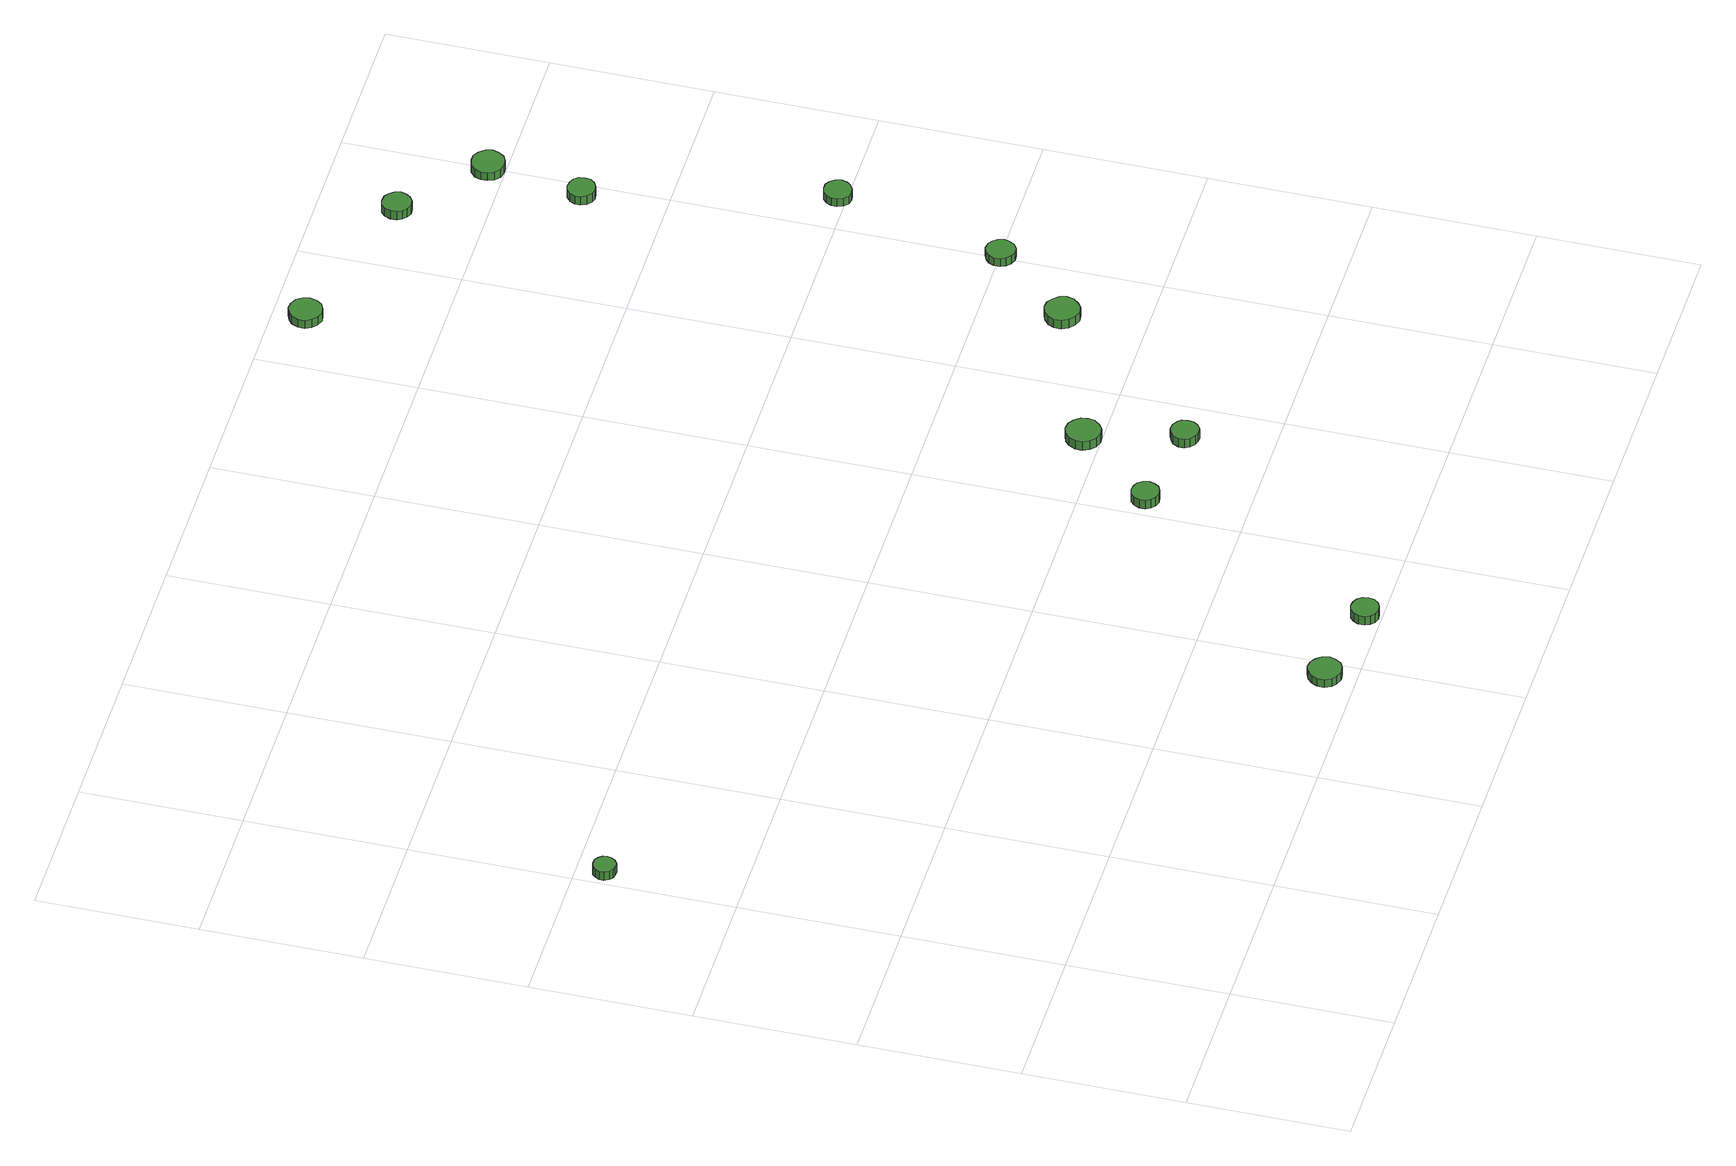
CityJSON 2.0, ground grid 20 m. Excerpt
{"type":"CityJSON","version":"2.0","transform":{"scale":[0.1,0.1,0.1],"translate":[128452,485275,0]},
"CityObjects":{
"tree1":{"type":"SolitaryVegetationObject","attributes":{"function":"something"},"geometry":[{"type":"MultiSurface","lod":"1","boundaries":[[[0,1,2,3,4,5,6,7,8,9,10,11,12,13,14]],[[15,16,17,18,19,20,21,22,23,24,25,26,27,28,29]],[[0,29,28,1]],[[1,28,27,2]],[[2,27,26,3]],[[3,26,25,4]],[[4,25,24,5]],[[5,24,23,6]],[[6,23,22,7]],[[7,22,21,8]],[[8,21,20,9]],[[9,20,19,10]],[[10,19,18,11]],[[11,18,17,12]],[[12,17,16,13]],[[13,16,15,14]],[[14,15,29,0]]]}]},
"tree2":{"type":"SolitaryVegetationObject","attributes":{"function":"something"},"geometry":[{"type":"MultiSurface","lod":"1","boundaries":[[[30,31,32,33,34,35,36,37,38,39,40,41,42,43,44]],[[45,46,47,48,49,50,51,52,53,54,55,56,57,58,59]],[[30,59,58,31]],[[31,58,57,32]],[[32,57,56,33]],[[33,56,55,34]],[[34,55,54,35]],[[35,54,53,36]],[[36,53,52,37]],[[37,52,51,38]],[[38,51,50,39]],[[39,50,49,40]],[[40,49,48,41]],[[41,48,47,42]],[[42,47,46,43]],[[43,46,45,44]],[[44,45,59,30]]]}]},
"tree3":{"type":"SolitaryVegetationObject","attributes":{"function":"something"},"geometry":[{"type":"MultiSurface","lod":"1","boundaries":[[[60,61,62,63,64,65,66,67,68,69,70,71,72,73,74]],[[75,76,77,78,79,80,81,82,83,84,85,86,87,88,89]],[[60,89,88,61]],[[61,88,87,62]],[[62,87,86,63]],[[63,86,85,64]],[[64,85,84,65]],[[65,84,83,66]],[[66,83,82,67]],[[67,82,81,68]],[[68,81,80,69]],[[69,80,79,70]],[[70,79,78,71]],[[71,78,77,72]],[[72,77,76,73]],[[73,76,75,74]],[[74,75,89,60]]]}]},
"tree4":{"type":"SolitaryVegetationObject","attributes":{"function":"something"},"geometry":[{"type":"MultiSurface","lod":"1","boundaries":[[[90,91,92,93,94,95,96,97,98,99,100,101,102,103,104]],[[105,106,107,108,109,110,111,112,113,114,115,116,117,118,119]],[[90,119,118,91]],[[91,118,117,92]],[[92,117,116,93]],[[93,116,115,94]],[[94,115,114,95]],[[95,114,113,96]],[[96,113,112,97]],[[97,112,111,98]],[[98,111,110,99]],[[99,110,109,100]],[[100,109,108,101]],[[101,108,107,102]],[[102,107,106,103]],[[103,106,105,104]],[[104,105,119,90]]]}]},
"tree5":{"type":"SolitaryVegetationObject","attributes":{"function":"something"},"geometry":[{"type":"MultiSurface","lod":"1","boundaries":[[[120,121,122,123,124,125,126,127,128,129,130,131,132,133,134]],[[135,136,137,138,139,140,141,142,143,144,145,146,147,148,149]],[[120,149,148,121]],[[121,148,147,122]],[[122,147,146,123]],[[123,146,145,124]],[[124,145,144,125]],[[125,144,143,126]],[[126,143,142,127]],[[127,142,141,128]],[[128,141,140,129]],[[129,140,139,130]],[[130,139,138,131]],[[131,138,137,132]],[[132,137,136,133]],[[133,136,135,134]],[[134,135,149,120]]]}]},
"tree6":{"type":"SolitaryVegetationObject","attributes":{"function":"something"},"geometry":[{"type":"MultiSurface","lod":"1","boundaries":[[[150,151,152,153,154,155,156,157,158,159,160,161,162,163,164]],[[165,166,167,168,169,170,171,172,173,174,175,176,177,178,179]],[[150,179,178,151]],[[151,178,177,152]],[[152,177,176,153]],[[153,176,175,154]],[[154,175,174,155]],[[155,174,173,156]],[[156,173,172,157]],[[157,172,171,158]],[[158,171,170,159]],[[159,170,169,160]],[[160,169,168,161]],[[161,168,167,162]],[[162,167,166,163]],[[163,166,165,164]],[[164,165,179,150]]]}]},
"tree7":{"type":"SolitaryVegetationObject","attributes":{"function":"something"},"geometry":[{"type":"MultiSurface","lod":"1","boundaries":[[[180,181,182,183,184,185,186,187,188,189,190,191,192,193,194]],[[195,196,197,198,199,200,201,202,203,204,205,206,207,208,209]],[[180,209,208,181]],[[181,208,207,182]],[[182,207,206,183]],[[183,206,205,184]],[[184,205,204,185]],[[185,204,203,186]],[[186,203,202,187]],[[187,202,201,188]],[[188,201,200,189]],[[189,200,199,190]],[[190,199,198,191]],[[191,198,197,192]],[[192,197,196,193]],[[193,196,195,194]],[[194,195,209,180]]]}]},
"tree8":{"type":"SolitaryVegetationObject","attributes":{"function":"something"},"geometry":[{"type":"MultiSurface","lod":"1","boundaries":[[[210,211,212,213,214,215,216,217,218,219,220,221,222,223,224]],[[225,226,227,228,229,230,231,232,233,234,235,236,237,238,239]],[[210,239,238,211]],[[211,238,237,212]],[[212,237,236,213]],[[213,236,235,214]],[[214,235,234,215]],[[215,234,233,216]],[[216,233,232,217]],[[217,232,231,218]],[[218,231,230,219]],[[219,230,229,220]],[[220,229,228,221]],[[221,228,227,222]],[[222,227,226,223]],[[223,226,225,224]],[[224,225,239,210]]]}]},
"tree9":{"type":"SolitaryVegetationObject","attributes":{"function":"something"},"geometry":[{"type":"MultiSurface","lod":"1","boundaries":[[[240,241,242,243,244,245,246,247,248,249,250,251,252,253,254]],[[255,256,257,258,259,260,261,262,263,264,265,266,267,268,269]],[[240,269,268,241]],[[241,268,267,242]],[[242,267,266,243]],[[243,266,265,244]],[[244,265,264,245]],[[245,264,263,246]],[[246,263,262,247]],[[247,262,261,248]],[[248,261,260,249]],[[249,260,259,250]],[[250,259,258,251]],[[251,258,257,252]],[[252,257,256,253]],[[253,256,255,254]],[[254,255,269,240]]]}]},
"tree10":{"type":"SolitaryVegetationObject","attributes":{"function":"something"},"geometry":[{"type":"MultiSurface","lod":"1","boundaries":[[[270,271,272,273,274,275,276,277,278,279,280,281,282,283,284]],[[285,286,287,288,289,290,291,292,293,294,295,296,297,298,299]],[[270,299,298,271]],[[271,298,297,272]],[[272,297,296,273]],[[273,296,295,274]],[[274,295,294,275]],[[275,294,293,276]],[[276,293,292,277]],[[277,292,291,278]],[[278,291,290,279]],[[279,290,289,280]],[[280,289,288,281]],[[281,288,287,282]],[[282,287,286,283]],[[283,286,285,284]],[[284,285,299,270]]]}]},
"tree11":{"type":"SolitaryVegetationObject","attributes":{"function":"something"},"geometry":[{"type":"MultiSurface","lod":"1","boundaries":[[[300,301,302,303,304,305,306,307,308,309,310,311,312,313,314]],[[315,316,317,318,319,320,321,322,323,324,325,326,327,328,329]],[[300,329,328,301]],[[301,328,327,302]],[[302,327,326,303]],[[303,326,325,304]],[[304,325,324,305]],[[305,324,323,306]],[[306,323,322,307]],[[307,322,321,308]],[[308,321,320,309]],[[309,320,319,310]],[[310,319,318,311]],[[311,318,317,312]],[[312,317,316,313]],[[313,316,315,314]],[[314,315,329,300]]]}]},
"tree12":{"type":"SolitaryVegetationObject","attributes":{"function":"something"},"geometry":[{"type":"MultiSurface","lod":"1","boundaries":[[[330,331,332,333,334,335,336,337,338,339,340,341,342,343,344]],[[345,346,347,348,349,350,351,352,353,354,355,356,357,358,359]],[[330,359,358,331]],[[331,358,357,332]],[[332,357,356,333]],[[333,356,355,334]],[[334,355,354,335]],[[335,354,353,336]],[[336,353,352,337]],[[337,352,351,338]],[[338,351,350,339]],[[339,350,349,340]],[[340,349,348,341]],[[341,348,347,342]],[[342,347,346,343]],[[343,346,345,344]],[[344,345,359,330]]]}]},
"tree13":{"type":"SolitaryVegetationObject","attributes":{"function":"something"},"geometry":[{"type":"MultiSurface","lod":"1","boundaries":[[[360,361,362,363,364,365,366,367,368,369,370,371,372,373,374]],[[375,376,377,378,379,380,381,382,383,384,385,386,387,388,389]],[[360,389,388,361]],[[361,388,387,362]],[[362,387,386,363]],[[363,386,385,364]],[[364,385,384,365]],[[365,384,383,366]],[[366,383,382,367]],[[367,382,381,368]],[[368,381,380,369]],[[369,380,379,370]],[[370,379,378,371]],[[371,378,377,372]],[[372,377,376,373]],[[373,376,375,374]],[[374,375,389,360]]]}]}
},
"vertices":[
[29,765,23],[28,770,23],[24,775,23],[19,778,23],[13,778,23],[8,777,23],[4,773,23],[1,767,23],[1,762,23],[4,756,23],[8,752,23],[13,751,23],[19,751,23],[24,754,23],[28,759,23],[28,759,10],[24,754,10],[19,751,10],[13,751,10],[8,752,10],[4,756,10],[1,762,10],[1,767,10],[4,773,10],[8,777,10],[13,778,10],[19,778,10],[24,775,10],[28,770,10],[29,765,10],
[598,38,17],[596,47,17],[591,53,17],[584,58,17],[575,59,17],[567,56,17],[561,50,17],[557,43,17],[557,34,17],[561,26,17],[567,21,17],[575,18,17],[584,19,17],[591,23,17],[596,30,17],[596,30,5],[591,23,5],[584,19,5],[575,18,5],[567,21,5],[561,26,5],[557,34,5],[557,43,5],[561,50,5],[567,56,5],[575,59,5],[584,58,5],[591,53,5],[596,47,5],[598,38,5],
[712,21,17],[711,28,17],[706,34,17],[700,37,17],[693,38,17],[686,36,17],[681,31,17],[678,25,17],[678,17,17],[681,11,17],[686,6,17],[693,4,17],[700,5,17],[706,8,17],[711,14,17],[711,14,4],[706,8,4],[700,5,4],[693,4,4],[686,6,4],[681,11,4],[678,17,4],[678,25,4],[681,31,4],[686,36,4],[693,38,4],[700,37,4],[706,34,4],[711,28,4],[712,21,4],
[844,323,19],[842,330,19],[838,336,19],[832,339,19],[825,340,19],[818,338,19],[813,333,19],[810,326,19],[810,319,19],[813,313,19],[818,308,19],[825,306,19],[832,307,19],[838,310,19],[842,316,19],[842,316,6],[838,310,6],[832,307,6],[825,306,6],[818,308,6],[813,313,6],[810,319,6],[810,326,6],[813,333,6],[818,338,6],[825,340,6],[832,339,6],[838,336,6],[842,330,6],[844,323,6],
[962,307,18],[961,314,18],[957,319,18],[950,323,18],[943,324,18],[937,321,18],[931,317,18],[928,310,18],[928,303,18],[931,297,18],[937,292,18],[943,290,18],[950,290,18],[957,294,18],[961,300,18],[961,300,5],[957,294,5],[950,290,5],[943,290,5],[937,292,5],[931,297,5],[928,303,5],[928,310,5],[931,317,5],[937,321,5],[943,324,5],[950,323,5],[957,319,5],[961,314,5],[962,307,5],
[934,421,19],[933,430,19],[927,437,19],[920,442,19],[911,443,19],[902,440,19],[896,434,19],[892,426,19],[892,417,19],[896,409,19],[902,403,19],[911,400,19],[920,401,19],[927,406,19],[933,413,19],[933,413,6],[927,406,6],[920,401,6],[911,400,6],[902,403,6],[896,409,6],[892,417,6],[892,426,6],[896,434,6],[902,440,6],[911,443,6],[920,442,6],[927,437,6],[933,430,6],[934,421,6],
[1139,502,18],[1137,510,18],[1131,517,18],[1124,522,18],[1115,523,18],[1107,520,18],[1100,514,18],[1096,506,18],[1096,497,18],[1100,489,18],[1107,483,18],[1115,480,18],[1124,481,18],[1131,486,18],[1137,493,18],[1137,493,5],[1131,486,5],[1124,481,5],[1115,480,5],[1107,483,5],[1100,489,5],[1096,497,5],[1096,506,5],[1100,514,5],[1107,520,5],[1115,523,5],[1124,522,5],[1131,517,5],[1137,510,5],[1139,502,5],
[909,1361,17],[907,1369,17],[902,1376,17],[894,1380,17],[886,1381,17],[878,1378,17],[872,1373,17],[868,1365,17],[868,1356,17],[872,1349,17],[878,1343,17],[886,1340,17],[894,1341,17],[902,1345,17],[907,1352,17],[907,1352,5],[902,1345,5],[894,1341,5],[886,1340,5],[878,1343,5],[872,1349,5],[868,1356,5],[868,1365,5],[872,1373,5],[878,1378,5],[886,1381,5],[894,1380,5],[902,1376,5],[907,1369,5],[909,1361,5],
[1220,599,17],[1218,606,17],[1214,612,17],[1208,616,17],[1200,617,17],[1193,614,17],[1188,610,17],[1185,603,17],[1185,595,17],[1188,589,17],[1193,584,17],[1200,581,17],[1208,582,17],[1214,586,17],[1218,592,17],[1218,592,5],[1214,586,5],[1208,582,5],[1200,581,5],[1193,584,5],[1188,589,5],[1185,595,5],[1185,603,5],[1188,610,5],[1193,614,5],[1200,617,5],[1208,616,5],[1214,612,5],[1218,606,5],[1220,599,5],
[1119,1306,17],[1117,1313,17],[1113,1319,17],[1107,1323,17],[1099,1324,17],[1092,1322,17],[1087,1317,17],[1084,1310,17],[1084,1302,17],[1087,1296,17],[1092,1291,17],[1099,1288,17],[1107,1289,17],[1113,1293,17],[1117,1299,17],[1117,1299,4],[1113,1293,4],[1107,1289,4],[1099,1288,4],[1092,1291,4],[1087,1296,4],[1084,1302,4],[1084,1310,4],[1087,1317,4],[1092,1322,4],[1099,1324,4],[1107,1323,4],[1113,1319,4],[1117,1313,4],[1119,1306,4],
[1273,811,17],[1271,818,17],[1267,824,17],[1261,828,17],[1254,828,17],[1247,826,17],[1242,821,17],[1239,815,17],[1239,808,17],[1242,801,17],[1247,796,17],[1254,794,17],[1261,795,17],[1267,799,17],[1271,804,17],[1271,804,5],[1267,799,5],[1261,795,5],[1254,794,5],[1247,796,5],[1242,801,5],[1239,808,5],[1239,815,5],[1242,821,5],[1247,826,5],[1254,828,5],[1261,828,5],[1267,824,5],[1271,818,5],[1273,811,5],
[1198,1103,18],[1197,1110,18],[1193,1116,18],[1186,1119,18],[1179,1120,18],[1173,1118,18],[1167,1113,18],[1164,1107,18],[1164,1100,18],[1167,1093,18],[1173,1088,18],[1179,1086,18],[1186,1087,18],[1193,1091,18],[1197,1096,18],[1197,1096,5],[1193,1091,5],[1186,1087,5],[1179,1086,5],[1173,1088,5],[1167,1093,5],[1164,1100,5],[1164,1107,5],[1167,1113,5],[1173,1118,5],[1179,1120,5],[1186,1119,5],[1193,1116,5],[1197,1110,5],[1198,1103,5],
[1219,1221,17],[1217,1229,17],[1212,1236,17],[1204,1241,17],[1196,1241,17],[1188,1239,17],[1181,1233,17],[1178,1225,17],[1178,1217,17],[1181,1209,17],[1188,1203,17],[1196,1201,17],[1204,1202,17],[1212,1206,17],[1217,1213,17],[1217,1213,5],[1212,1206,5],[1204,1202,5],[1196,1201,5],[1188,1203,5],[1181,1209,5],[1178,1217,5],[1178,1225,5],[1181,1233,5],[1188,1239,5],[1196,1241,5],[1204,1241,5],[1212,1236,5],[1217,1229,5],[1219,1221,5]
]}
